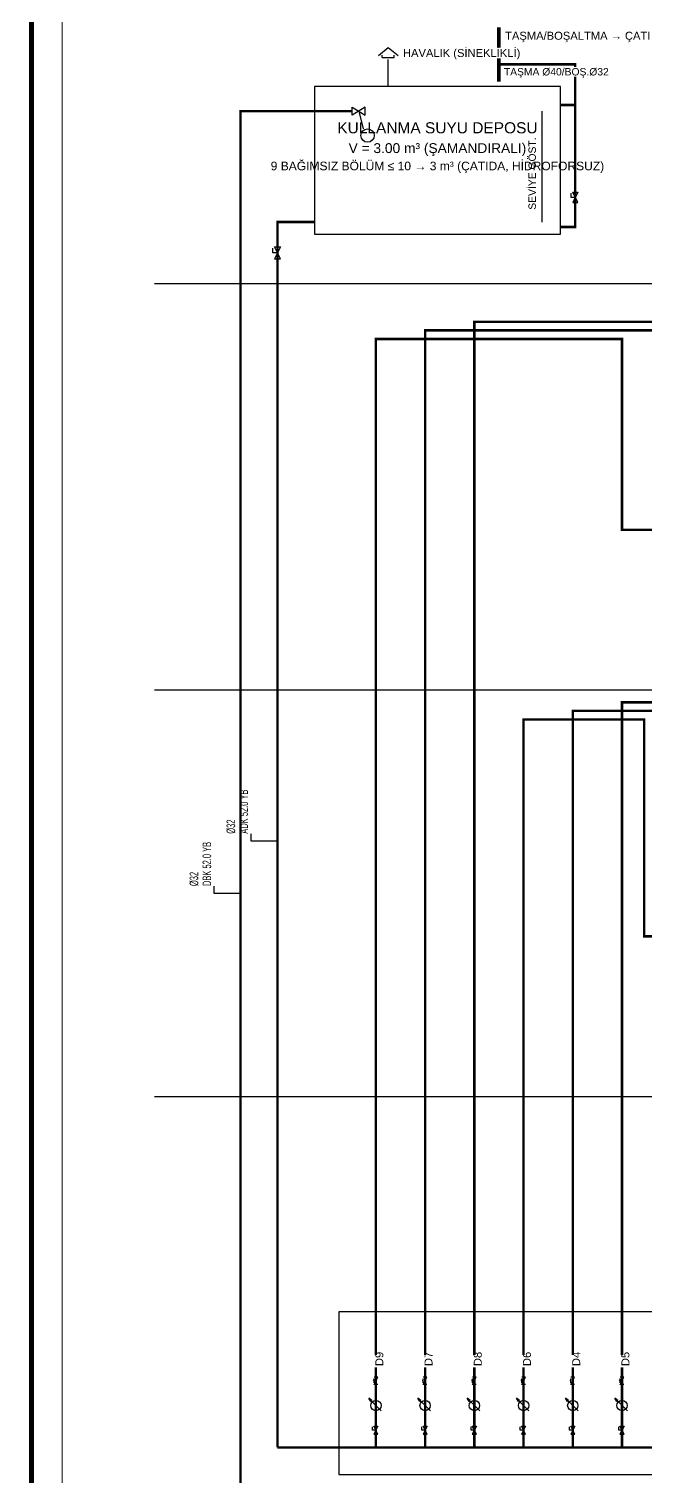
# Model space of a CAD drawing. Header units: centimetres. Extents: x -3962 to 30527, y -2 to 2802.
# Drawn here: x 15038 to 15539, y 692 to 1867 of the extents above; entities that cross this region are included whole.
import ezdxf
from ezdxf.enums import TextEntityAlignment as Align

# ---------------------------------------------------------------- set-up
doc = ezdxf.new("R2010")
doc.units = ezdxf.units.CM
doc.linetypes.add('YAGMUR HATTI', pattern=[36, 30, -6])
for name, color, linetype in [('MTY-TEMIZSU-CAP', 101, 'CONTINUOUS'), ('MTY-VANA', 1, 'CONTINUOUS'), ('MTY-YUK-BIRIMI', 7, 'CONTINUOUS'), ('ROTAS-PAFTA', 7, 'CONTINUOUS'), ('ROTAS-RAST-TEM-SU-DEPOSU', 11, 'CONTINUOUS'), ('ROTAS-SEMA', 8, 'CONTINUOUS'), ('ROTAS-SOGUKSU-BORU', 5, 'CONTINUOUS'), ('ROTAS-TEFRIS', 15, 'CONTINUOUS'), ('ROTAS-TEMIZSU-CAP', 101, 'CONTINUOUS'), ('ROTAS-VANA', 1, 'CONTINUOUS'), ('ROTAS-YAGMUR-BORUSU', 3, 'YAGMUR HATTI'), ('ROTAS-YAGMUR-BORUSU-CAP', 3, 'CONTINUOUS'), ('ROTAS-YAZI', 7, 'CONTINUOUS')]:
    doc.layers.add(name, color=color, linetype=linetype)
doc.styles.add('CAP', font='wturkce.SHX', dxfattribs={"width": 0.65})
doc.styles.add('MTY_CAP', font='wturkce.SHX', dxfattribs={"width": 0.65, "height": 20})
doc.styles.add('MTYCAPLT', font='arial.ttf', dxfattribs={"width": 0.65, "height": 1})
doc.styles.add('ROTAS', font='arial.ttf')

# ---------------------------------------------------------------- blocks, each defined once
blk = doc.blocks.new('MTY-TEMIZ SU CAP MB')
at = {"layer": 'MTY-TEMIZSU-CAP'}
for p, q in [((0.83, 3.1), (0, 3.1)), ((0, 3.1), (0, 0))]:
    blk.add_line(p, q, dxfattribs=at)
at = {"layer": 'MTY-TEMIZSU-CAP', "style": 'MTY_CAP', "width": 0.65}
for tag, p in [('SOCP_001', (0.83, 4.92)), ('SCCP_001', (0.83, 1.92))]:
    blk.add_attdef(tag, p, '', height=1, dxfattribs=at)
at = {"layer": 'MTY-YUK-BIRIMI', "color": 101, "style": 'MTY_CAP', "width": 0.65}
for tag, p in [('SO_001', (0.83, 3.42)), ('SC_001', (0.83, 0.42))]:
    blk.add_attdef(tag, p, '', height=1, dxfattribs=at)
blk = doc.blocks.new('MTY-KURESEL VANA')
at = {"layer": 'MTY-VANA'}
for p, q in [((0, 0), (0, 8)), ((0, 8), (8, 8))]:
    blk.add_line(p, q, dxfattribs=at)
blk.add_lwpolyline([(-10, 5), (-10, -5), (10, 5), (10, -5), (-10, 5)], dxfattribs=at)
at = {"layer": 'MTY-VANA', "style": 'MTYCAPLT', "width": 0.65}
blk.add_attdef('CAP', text='', height=10, dxfattribs=at).set_placement((-1.1, 0), align=Align.CENTER)
blk = doc.blocks.new('MTY-SU SAYACI')
at = {"layer": 'MTY-VANA'}
blk.add_hatch(color=256, dxfattribs=at).paths.add_polyline_path([(9.8, 9.8), (5.6, 7), (7, 5.6)])
for p, q in [((-7.3, -7.3), (6.3, 6.3)), ((5.6, 7), (9.8, 9.8)), ((7, 5.6), (5.6, 7)), ((7, 5.6), (9.8, 9.8))]:
    blk.add_line(p, q, dxfattribs=at)
blk.add_circle((0, 0), 7, dxfattribs=at)
blk.add_attdef('CAP', (2, 0.9), '', height=2.5, rotation=225, dxfattribs=at)
blk = doc.blocks.new('MTY-CEKVALF VANA')
at = {"layer": 'MTY-VANA'}
h = blk.add_hatch(color=256, dxfattribs=at)
edge = h.paths.add_edge_path()
edge.add_arc((-10, 5), 1.41, 180, 540, ccw=False)
for p, q in [((-10, -5), (-10, 5)), ((-10, 5), (10, -5)), ((-5.6, 5), (5.6, 5)), ((5.6, 5), (0, 7.3)), ((10, -5), (10, 5))]:
    blk.add_line(p, q, dxfattribs=at)
at = {"layer": 'MTY-VANA', "style": 'CAP', "width": 0.65}
blk.add_attdef('CAP', text='', height=5, rotation=153.4349, dxfattribs=at).set_placement((0, 0), align=Align.CENTER)

msp = doc.modelspace()

# ---------------------------------------------------------------- linework, layer by layer
at = {"layer": 'ROTAS-PAFTA'}
for points, const_width in [([(15040, 0), (24010, 0), (24010, 2800), (15040, 2800)], 4), ([(15065, 25), (23985, 25), (23985, 2775), (15065, 2775)], 1)]:
    msp.add_lwpolyline(points, close=True, dxfattribs=dict(at, const_width=const_width))
at = {"layer": 'ROTAS-RAST-TEM-SU-DEPOSU'}
msp.add_lwpolyline([(15270, 1700), (15470, 1700), (15470, 1820), (15270, 1820)], close=True, dxfattribs=at)
at = {"layer": 'ROTAS-SEMA'}
for points in [[(15140, 1660), (23910, 1660)], [(15140, 1330), (23910, 1330)], [(15140, 1000), (23910, 1000)]]:
    msp.add_lwpolyline(points, dxfattribs=at)
at = {"layer": 'ROTAS-SOGUKSU-BORU'}
for p, q in [((15325.2, 1843.6), (15325.2, 1845.6)), ((15334.8, 1843.6), (15334.8, 1845.6)), ((15325.2, 1843.6), (15334.8, 1843.6)), ((15330, 1820), (15330, 1842))]:
    msp.add_line(p, q, dxfattribs=at)
msp.add_lwpolyline([(15322, 1845.2), (15330, 1851.6), (15338, 1845.2)], dxfattribs=at)
at = {"layer": 'ROTAS-SOGUKSU-BORU', "const_width": 2}
for points in [[(15482, 1805), (15482, 1838), (15420, 1838)], [(15210, 550), (15210, 1800), (15300, 1800)], [(15470, 1706), (15482, 1706), (15482, 1805), (15470, 1805)], [(15270, 1710), (15240, 1710), (15240, 715)], [(15360, 775), (15360, 1622), (18716, 1622), (18716, 1460), (18790, 1460)], [(15400, 775), (15400, 1629), (21242, 1629), (21242, 1460), (21310, 1460)], [(15320, 775), (15320, 1615), (15520, 1615), (15520, 1460), (15600, 1460)], [(15520, 775), (15520, 1320), (21260, 1320), (21260, 1130), (21310, 1130)], [(15440, 775), (15440, 1306), (15538, 1306), (15538, 1130), (15600, 1130)], [(15480, 775), (15480, 1313), (18734, 1313), (18734, 1130), (18790, 1130)], [(15320, 715), (15320, 775)], [(15360, 715), (15360, 775)], [(15400, 715), (15400, 775)], [(15440, 715), (15440, 775)], [(15480, 715), (15480, 775)], [(15520, 715), (15520, 775)], [(15240, 715), (15640, 715)]]:
    msp.add_lwpolyline(points, dxfattribs=at)
at = {"layer": 'ROTAS-VANA'}
msp.add_line((15306, 1800), (15309.6, 1785.6), dxfattribs=at)
for points in [[(15300.6, 1803.2), (15311.4, 1796.8), (15311.4, 1803.2), (15300.6, 1796.8)], [(15290, 693), (15690, 693), (15690, 825), (15290, 825)]]:
    msp.add_lwpolyline(points, close=True, dxfattribs=at)
msp.add_circle((15313.2, 1780.2), 5.4, dxfattribs=at)
at = {"layer": 'ROTAS-YAGMUR-BORUSU', "const_width": 3}
msp.add_lwpolyline([(15420, 1868), (15420, 1824)], dxfattribs=at)
at = {"layer": 'ROTAS-YAZI'}
msp.add_line((15455, 1710), (15455, 1800), dxfattribs=at)

# ---------------------------------------------------------------- block references
at = {"layer": 'ROTAS-TEFRIS'}
ref = msp.add_blockref('MTY-TEMIZ SU CAP MB', (15240, 1207.5), dxfattribs=dict(at, xscale=7, yscale=7, rotation=90))
ref.add_attrib('SO_001', 'ADK 52.0 YB', (15216.1, 1213.3), dxfattribs={"color": 101, "height": 7, "rotation": 90, "style": 'MTY_CAP', "width": 0.65})
ref.add_attrib('SOCP_001', 'Ø32', (15205.6, 1213.3), dxfattribs={"height": 7, "rotation": 90, "style": 'MTY_CAP', "width": 0.65})
ref = msp.add_blockref('MTY-TEMIZ SU CAP MB', (15210, 1165), dxfattribs=dict(at, xscale=7, yscale=7, rotation=90))
ref.add_attrib('SO_001', 'DBK 52.0 YB', (15186.1, 1170.8), dxfattribs={"color": 101, "height": 7, "rotation": 90, "style": 'MTY_CAP', "width": 0.65})
ref.add_attrib('SOCP_001', 'Ø32', (15175.6, 1170.8), dxfattribs={"height": 7, "rotation": 90, "style": 'MTY_CAP', "width": 0.65})
at = {"layer": 'ROTAS-VANA', "rotation": 90}
for name, p, xscale, yscale in [('MTY-KURESEL VANA', (15482, 1730), 0.42, 0.42), ('MTY-KURESEL VANA', (15240, 1685), 0.48, 0.48), ('MTY-CEKVALF VANA', (15320, 769), 0.3, 0.3), ('MTY-CEKVALF VANA', (15360, 769), 0.3, 0.3), ('MTY-CEKVALF VANA', (15400, 769), 0.3, 0.3), ('MTY-CEKVALF VANA', (15440, 769), 0.3, 0.3), ('MTY-CEKVALF VANA', (15480, 769), 0.3, 0.3), ('MTY-CEKVALF VANA', (15520, 769), 0.3, 0.3), ('MTY-SU SAYACI', (15320, 749), 0.6, 0.6), ('MTY-SU SAYACI', (15360, 749), 0.6, 0.6), ('MTY-SU SAYACI', (15400, 749), 0.6, 0.6), ('MTY-SU SAYACI', (15440, 749), 0.6, 0.6), ('MTY-SU SAYACI', (15480, 749), 0.6, 0.6), ('MTY-SU SAYACI', (15520, 749), 0.6, 0.6), ('MTY-KURESEL VANA', (15320, 729), 0.33, 0.33), ('MTY-KURESEL VANA', (15360, 729), 0.33, 0.33), ('MTY-KURESEL VANA', (15400, 729), 0.33, 0.33), ('MTY-KURESEL VANA', (15440, 729), 0.33, 0.33), ('MTY-KURESEL VANA', (15480, 729), 0.33, 0.33), ('MTY-KURESEL VANA', (15520, 729), 0.33, 0.33)]:
    msp.add_blockref(name, p, dxfattribs=dict(at, xscale=xscale, yscale=yscale))

# ---------------------------------------------------------------- texts
at = {"layer": 'ROTAS-YAZI', "style": 'ROTAS'}
for s, height, p in [('KULLANMA SUYU DEPOSU', 9, (15370, 1782)), ('V = 3.00 m³ (ŞAMANDIRALI)', 8, (15370, 1766)), ('9 BAĞIMSIZ BÖLÜM ≤ 10 → 3 m³ (ÇATIDA, HİDROFORSUZ)', 7, (15370, 1752))]:
    msp.add_text(s, height=height, dxfattribs=at).set_placement(p, align=Align.CENTER)
msp.add_text('SEVİYE GÖST.', height=6, rotation=90, dxfattribs=at).set_placement((15450, 1720))

# ---------------------------------------------------------------- next in the draw order: wipeouts: each hides what was drawn before it
for points in [[(15423.6, 1843), (15341, 1843), (15341, 1851.5), (15423.6, 1851.5)], [(15488.2, 1828), (15423, 1828), (15423, 1836), (15488.2, 1836)], [(15327, 790.1), (15327, 780), (15318.5, 780), (15318.5, 790.1)], [(15367, 790.1), (15367, 780), (15358.5, 780), (15358.5, 790.1)], [(15407, 790.1), (15407, 780), (15398.5, 780), (15398.5, 790.1)], [(15447, 790.1), (15447, 780), (15438.5, 780), (15438.5, 790.1)], [(15487, 790.1), (15487, 780), (15478.5, 780), (15478.5, 790.1)], [(15527, 790.1), (15527, 780), (15518.5, 780), (15518.5, 790.1)]]:
    msp.add_wipeout(points)

# ---------------------------------------------------------------- next in the draw order: texts
at = {"layer": 'ROTAS-TEMIZSU-CAP', "style": 'ROTAS'}
msp.add_text('TAŞMA Ø40/BOŞ.Ø32', height=6, dxfattribs=at).set_placement((15424, 1829))
at = {"layer": 'ROTAS-VANA', "style": 'ROTAS'}
for s, p in [('D9', (15326, 781)), ('D7', (15366, 781)), ('D8', (15406, 781)), ('D6', (15446, 781)), ('D4', (15486, 781)), ('D5', (15526, 781))]:
    msp.add_text(s, height=6.5, rotation=90, dxfattribs=at).set_placement(p)
at = {"layer": 'ROTAS-YAGMUR-BORUSU-CAP', "style": 'ROTAS'}
msp.add_text('TAŞMA/BOŞALTMA → ÇATI OLUĞU (HAVA BOŞLUKLU)', height=6.5, dxfattribs=at).set_placement((15425, 1858))
at = {"layer": 'ROTAS-YAZI', "style": 'ROTAS'}
msp.add_text('HAVALIK (SİNEKLİKLİ)', height=6.5, dxfattribs=at).set_placement((15342, 1844))

doc.saveas('drawing.dxf')
